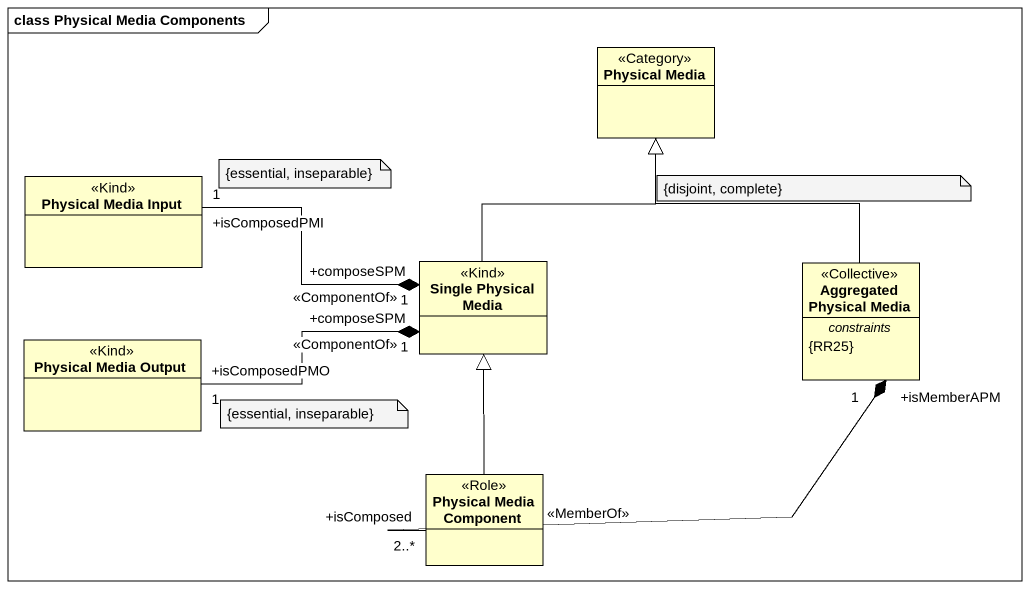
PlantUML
@startuml
mainframe class Physical Media Components
hide circle
hide empty members
class "Physical Media" as Physical_Media <<Category>>
class "Physical Media Input" as Physical_Media_Input <<Kind>>
class "Single Physical Media" as Single_Physical_Media <<Kind>>
class "Aggregated Physical Media" as Aggregated_Physical_Media <<Collective>> {
  -- constraints --
  {RR25}
}
class "Physical Media Output" as Physical_Media_Output <<Kind>>
class "Physical Media Component" as Physical_Media_Component <<Role>>
Single_Physical_Media -up-|> Physical_Media
Single_Physical_Media "+composeSPM\n1" *-left- "+isComposedPMI\n1" Physical_Media_Input : <<ComponentOf>>
Single_Physical_Media "+composeSPM\n1" *-left- "+isComposedPMO\n1" Physical_Media_Output : <<ComponentOf>>
Aggregated_Physical_Media -up-|> Physical_Media
Aggregated_Physical_Media "+isMemberAPM\n1" *-left- "+isComposed\n2..*" Physical_Media_Component : <<MemberOf>>
Physical_Media_Component -up-|> Single_Physical_Media
note as N1
  {essential, inseparable}
end note
note as N2
  {disjoint, complete}
end note
note as N3
  {essential, inseparable}
end note
@enduml
